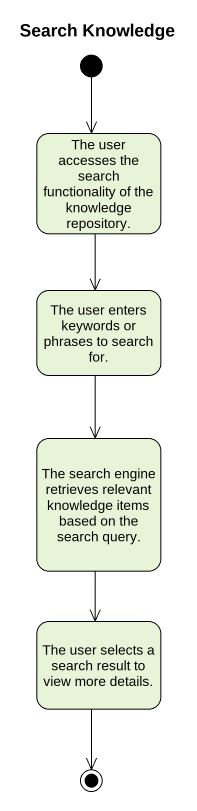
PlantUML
@startuml
title Search Knowledge
hide empty description
state "The user accesses the search functionality of the knowledge repository." as The_user_accesses_the
state "The user enters keywords or phrases to search for." as The_user_enters_keywords_or
state "The search engine retrieves relevant knowledge items based on the search query." as The_search_engine_retrieves
state "The user selects a search result to view more details." as The_user_selects_a_search
[*] --> The_user_accesses_the
The_user_accesses_the --> The_user_enters_keywords_or
The_user_enters_keywords_or --> The_search_engine_retrieves
The_search_engine_retrieves --> The_user_selects_a_search
The_user_selects_a_search --> [*]
@enduml
